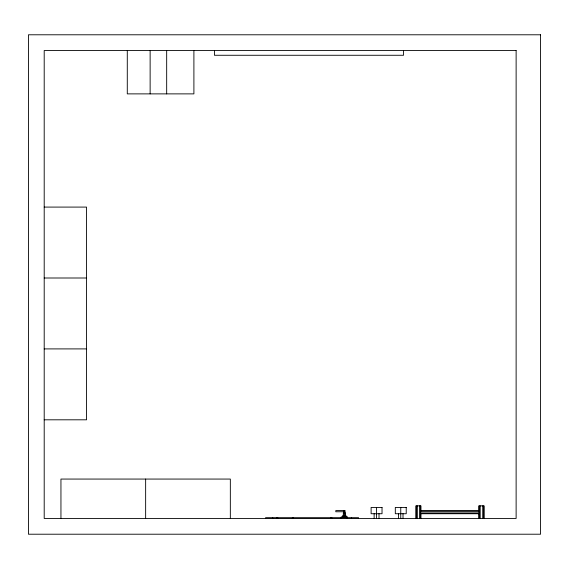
<?xml version="1.0" encoding="UTF-8"?>
<svg xmlns="http://www.w3.org/2000/svg" width="569" height="569" viewBox="0 0 569 569"><rect width="100%" height="100%" fill="white"/><g stroke="black" fill="none" stroke-linecap="round" stroke-linejoin="round"><path stroke-width="0.85" d="M44.204 207.088L86.552 207.088L86.552 419.808L44.204 419.808M44.204 277.999L86.552 277.999M44.204 348.904L86.552 348.904M420.548 510.578L479.326 510.578M420.548 511.367L479.326 511.367M343.676 511.759L335.802 511.759L335.802 510.578L345.07 510.578L345.07 512.939M420.548 512.939L479.326 512.939M420.548 513.729L479.326 513.729M483.977 518.459L483.977 505.848L478.949 505.848L478.949 510.891M483.828 505.848L483.828 518.459M482.725 505.848L482.725 518.459M480.2 505.848L480.2 518.459M479.098 505.848L479.098 518.459M478.949 513.416L478.949 518.459M420.911 510.891L420.911 505.848L415.953 505.848L415.953 518.459M420.911 513.416L420.911 518.459M420.633 505.848L420.633 518.459M419.531 505.848L419.531 518.459M417.333 505.848L417.333 518.459M416.238 505.848L416.238 518.459M403.521 50.541L403.521 55.271L214.435 55.271L214.435 50.541M403.016 513.729L403.016 518.459M400.761 507.427L400.761 518.459M398.506 513.729L398.506 518.459M379.004 513.729L379.004 518.459M376.564 507.427L376.564 518.459M374.132 513.729L374.132 518.459M358.555 518.459L358.555 517.669L265.595 517.669L265.595 518.459M351.464 517.669L351.464 518.459M347.531 518.459L347.531 516.88L341.222 516.88L341.222 518.459M346.414 517.669L346.414 518.459M346.144 516.88L346.144 516.09L342.609 516.09L342.609 516.88M345.753 516.09L345.753 515.308L343 515.308L343 516.09M345.426 515.308L345.426 512.939L343.327 512.939L343.327 515.308M344.373 510.578L344.373 516.09M343.676 510.578L343.676 512.939M331.77 517.669L331.77 518.459M330.987 517.669L330.987 518.459M293.163 517.669L293.163 518.459M292.381 517.669L292.381 518.459M277.736 517.669L277.736 518.459M276.619 517.669L276.619 518.459M272.679 517.669L272.679 518.459M230.338 518.459L230.338 479.062L60.947 479.062L60.947 518.459M193.901 50.541L193.901 93.878L127.285 93.878L127.285 50.541M166.674 50.541L166.674 93.878M150.131 50.541L150.131 93.878M145.643 479.062L145.643 518.459M540.55 34.787L28.45 34.787L28.45 534.213L540.55 534.213L540.55 34.787M516.126 50.541L44.204 50.541L44.204 518.459L516.126 518.459L516.126 50.541M382.027 507.427L371.109 507.427L371.109 513.729L382.027 513.729L382.027 507.427M406.223 507.427L395.306 507.427L395.306 513.729L406.223 513.729L406.223 507.427"/></g></svg>
